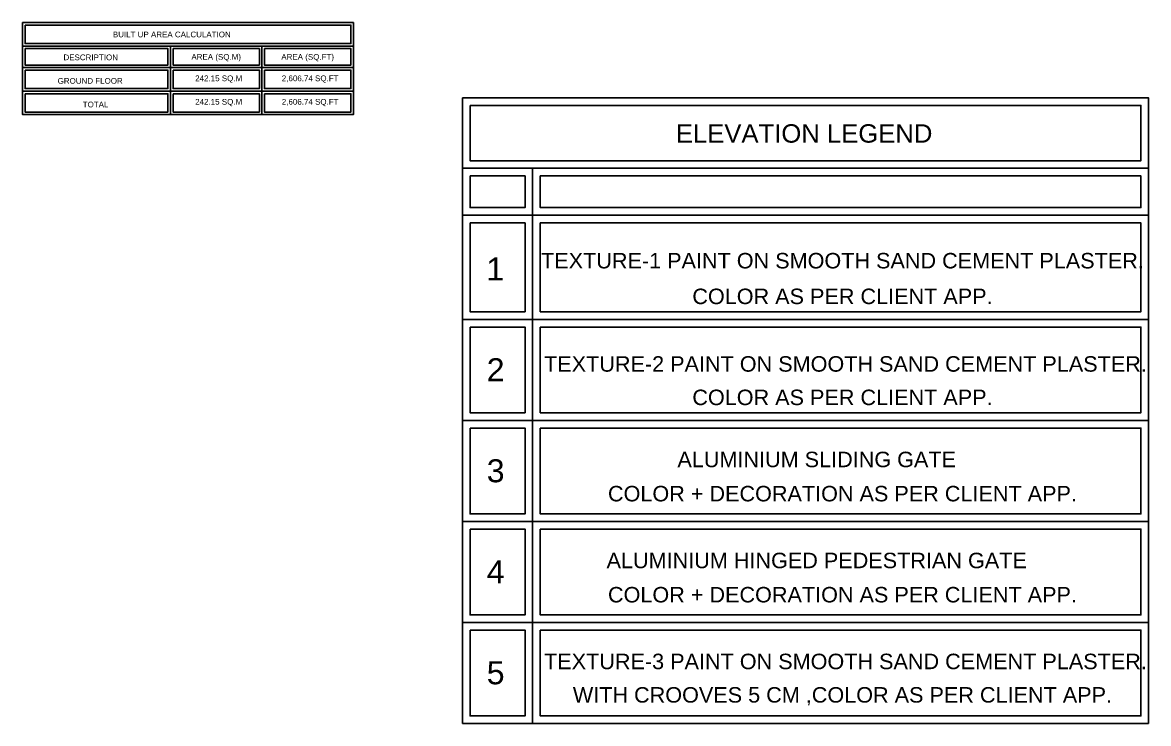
# Model space of a CAD drawing. Header units: centimetres. Extents: x -3744 to 3813, y -6963 to 3597.
# Drawn here: x 818 to 3813, y -2088 to -224 of the extents above; entities that cross this region are included whole.
import ezdxf
from ezdxf.enums import TextEntityAlignment as Align

# ---------------------------------------------------------------- set-up
doc = ezdxf.new("R2010")
doc.units = ezdxf.units.CM
doc.header["$LTSCALE"] = 100
doc.header["$MEASUREMENT"] = 0
for name, color, linetype in [('A0-01 FLOOR PLANS$0$SCHEDUALE LINES-01', 2, 'Continuous'), ('A0-01 FLOOR PLANS$0$SCHEDUALE LINES-02', 8, 'Continuous'), ('A0-01 FLOOR PLANS$0$TEXT', 3, 'Continuous'), ('SCHEDULE LINES-01', 2, 'Continuous'), ('SCHEDULE LINES-02', 8, 'Continuous'), ('SOURROUNDING$0$DIM IN', 1, 'Continuous'), ('TEXT', 3, 'Continuous'), ('WALL-03', 2, 'Continuous')]:
    doc.layers.add(name, color=color, linetype=linetype)
doc.styles.add('A0-01 FLOOR PLANS$0$ART-PS-1', font='arial.ttf', dxfattribs={"height": 20})
doc.styles.add('ART-PS-1', font='arial.ttf', dxfattribs={"height": 20})

# ---------------------------------------------------------------- blocks, each defined once
blk = doc.blocks.new('A0-01 FLOOR PLANS')
at = {"layer": 'A0-01 FLOOR PLANS$0$SCHEDUALE LINES-01'}
for points in [[(713.4, -258.6), (1593.5, -258.6), (1593.5, -321.1), (713.4, -321.1)], [(713.4, -321.1), (1106.9, -321.1), (1106.9, -378.6), (713.4, -378.6)], [(1106.9, -321.1), (1350.2, -321.1), (1350.2, -378.6), (1106.9, -378.6)], [(1350.2, -321.1), (1593.5, -321.1), (1593.5, -378.6), (1350.2, -378.6)], [(713.4, -378.6), (1106.9, -378.6), (1106.9, -441.1), (713.4, -441.1)], [(1106.9, -378.6), (1350.2, -378.6), (1350.2, -441.1), (1106.9, -441.1)], [(1350.2, -378.6), (1593.5, -378.6), (1593.5, -441.1), (1350.2, -441.1)], [(713.4, -441.1), (1106.9, -441.1), (1106.9, -503.5), (713.4, -503.5)], [(1106.9, -441.1), (1350.2, -441.1), (1350.2, -503.5), (1106.9, -503.5)], [(1350.2, -441.1), (1593.5, -441.1), (1593.5, -503.5), (1350.2, -503.5)]]:
    blk.add_lwpolyline(points, close=True, dxfattribs=at)
at = {"layer": 'A0-01 FLOOR PLANS$0$SCHEDUALE LINES-02'}
for points in [[(720.1, -265.4), (1586.8, -265.4), (1586.8, -314.4), (720.1, -314.4)], [(720.1, -327.8), (1100.2, -327.8), (1100.2, -371.8), (720.1, -371.8)], [(1113.7, -327.8), (1343.5, -327.8), (1343.5, -371.8), (1113.7, -371.8)], [(1357, -327.8), (1586.8, -327.8), (1586.8, -371.8), (1357, -371.8)], [(720.1, -385.3), (1100.2, -385.3), (1100.2, -434.3), (720.1, -434.3)], [(1113.7, -385.3), (1343.5, -385.3), (1343.5, -434.3), (1113.7, -434.3)], [(1357, -385.3), (1586.8, -385.3), (1586.8, -434.3), (1357, -434.3)], [(720.1, -447.8), (1100.2, -447.8), (1100.2, -496.8), (720.1, -496.8)], [(1113.7, -447.8), (1343.5, -447.8), (1343.5, -496.8), (1113.7, -496.8)], [(1357, -447.8), (1586.8, -447.8), (1586.8, -496.8), (1357, -496.8)]]:
    blk.add_lwpolyline(points, close=True, dxfattribs=at)
at = {"layer": 'A0-01 FLOOR PLANS$0$TEXT', "style": 'A0-01 FLOOR PLANS$0$ART-PS-1'}
for s, height, p in [('BUILT UP AREA CALCULATION ', 15.184, (1113.4, -290.3)), ('DESCRIPTION', 15.184, (894.8, -351.2)), ('AREA (SQ.M)', 15.184, (1228.6, -350)), ('AREA (SQ.FT)', 15.184, (1471.9, -350)), ('GROUND FLOOR ', 15.184, (896.3, -413.8)), ('242.15 SQ.M', 15.184, (1235.2, -407)), ('2,606.74 SQ.FT', 15.184, (1478.5, -407)), ('TOTAL', 15.18, (907.7, -476.6)), ('242.15 SQ.M', 15.184, (1235.2, -469.4)), ('2,606.74 SQ.FT', 15.184, (1478.5, -469.4))]:
    blk.add_text(s, height=height, dxfattribs=at).set_placement(p, align=Align.MIDDLE_CENTER)
blk = doc.blocks.new('SOURROUNDING')
at = {"layer": 'SOURROUNDING$0$DIM IN'}
blk.add_blockref('A0-01 FLOOR PLANS', (105, 35), dxfattribs=at)

msp = doc.modelspace()

# ---------------------------------------------------------------- linework, layer by layer
at = {"layer": 'SCHEDULE LINES-01', "color": 3, "elevation": 0}
msp.add_lwpolyline([(1988.8, -423.8), (3813.5, -423.8), (3813.5, -611.2), (1988.8, -611.2)], close=True, dxfattribs=at)
at = {"layer": 'SCHEDULE LINES-01', "elevation": 0}
for points in [[(1988.8, -611.2), (2175.2, -611.2), (2175.2, -736.1), (1988.8, -736.1)], [(2175.2, -611.2), (3813.5, -611.2), (3813.5, -736.1), (2175.2, -736.1)], [(1988.8, -736.1), (2175.2, -736.1), (2175.2, -1013), (1988.8, -1013)], [(2175.2, -736.1), (3813.5, -736.1), (3813.5, -1013), (2175.2, -1013)], [(1988.8, -1013), (2175.2, -1013), (2175.2, -1281.7), (1988.8, -1281.7)], [(2175.2, -1013), (3813.5, -1013), (3813.5, -1281.7), (2175.2, -1281.7)], [(1988.8, -1281.7), (2175.2, -1281.7), (2175.2, -1550.3), (1988.8, -1550.3)], [(2175.2, -1281.7), (3813.5, -1281.7), (3813.5, -1550.3), (2175.2, -1550.3)], [(1988.8, -1550.3), (2175.2, -1550.3), (2175.2, -1818.9), (1988.8, -1818.9)], [(2175.2, -1550.3), (3813.5, -1550.3), (3813.5, -1818.9), (2175.2, -1818.9)], [(1988.8, -1818.9), (2175.2, -1818.9), (2175.2, -2087.6), (1988.8, -2087.6)], [(2175.2, -1818.9), (3813.5, -1818.9), (3813.5, -2087.6), (2175.2, -2087.6)]]:
    msp.add_lwpolyline(points, close=True, dxfattribs=at)
at = {"layer": 'SCHEDULE LINES-02', "elevation": 0}
for points in [[(2009, -444.1), (3793.2, -444.1), (3793.2, -591), (2009, -591)], [(2009, -631.5), (2155, -631.5), (2155, -715.8), (2009, -715.8)], [(2195.4, -631.5), (3793.2, -631.5), (3793.2, -715.8), (2195.4, -715.8)], [(2009, -756.3), (2155, -756.3), (2155, -992.8), (2009, -992.8)], [(2195.4, -756.3), (3793.2, -756.3), (3793.2, -992.8), (2195.4, -992.8)], [(2009, -1033.3), (2155, -1033.3), (2155, -1261.4), (2009, -1261.4)], [(2195.4, -1033.3), (3793.2, -1033.3), (3793.2, -1261.4), (2195.4, -1261.4)], [(2009, -1301.9), (2155, -1301.9), (2155, -1530.1), (2009, -1530.1)], [(2195.4, -1301.9), (3793.2, -1301.9), (3793.2, -1530.1), (2195.4, -1530.1)], [(2009, -1570.5), (2155, -1570.5), (2155, -1798.7), (2009, -1798.7)], [(2195.4, -1570.5), (3793.2, -1570.5), (3793.2, -1798.7), (2195.4, -1798.7)], [(2009, -1839.2), (2155, -1839.2), (2155, -2067.3), (2009, -2067.3)], [(2195.4, -1839.2), (3793.2, -1839.2), (3793.2, -2067.3), (2195.4, -2067.3)]]:
    msp.add_lwpolyline(points, close=True, dxfattribs=at)

# ---------------------------------------------------------------- block references
at = {"layer": 'WALL-03'}
msp.add_blockref('SOURROUNDING', (0, 0), dxfattribs=at)

# ---------------------------------------------------------------- texts
at = {"layer": 'TEXT', "style": 'ART-PS-1'}
for s, height, p in [('ELEVATION LEGEND', 48.846, (2897.5, -518.6, 0)), ('1', 61.1, (2076, -878.8, 0)), ('2', 61.1, (2076.9, -1146.9, 0)), ('3', 61.1, (2076.9, -1415.6, 0)), ('4', 61.1, (2076.9, -1684.2, 0)), ('5', 61.1, (2076.9, -1952.8, 0))]:
    msp.add_text(s, height=height, dxfattribs=at).set_placement(p, align=Align.MIDDLE_CENTER)
at = {"layer": 'TEXT', "color": 3, "style": 'ART-PS-1'}
for s, p in [('TEXTURE-1 PAINT ON SMOOTH SAND CEMENT PLASTER.', (2999.4, -856.9, 0)), ('COLOR AS PER CLIENT APP.', (2999.4, -951.8, 0)), ('TEXTURE-2 PAINT ON SMOOTH SAND CEMENT PLASTER.', (3007.4, -1131.5, 0)), ('COLOR AS PER CLIENT APP.', (2999.4, -1220.4, 0)), ('ALUMINIUM SLIDING GATE ', (2938.9, -1385.5, 0)), ('COLOR + DECORATION AS PER CLIENT APP.', (2999.4, -1476.4, 0)), ('ALUMINIUM HINGED PEDESTRIAN GATE ', (2938.9, -1654.1, 0)), ('COLOR + DECORATION AS PER CLIENT APP.', (2999.4, -1745.1, 0)), ('TEXTURE-3 PAINT ON SMOOTH SAND CEMENT PLASTER.', (3007.4, -1922.6, 0)), ('WITH CROOVES 5 CM ,COLOR AS PER CLIENT APP.', (2999.4, -2011.5, 0))]:
    msp.add_text(s, height=41.156, dxfattribs=at).set_placement(p, align=Align.MIDDLE_CENTER)

doc.saveas('drawing.dxf')
